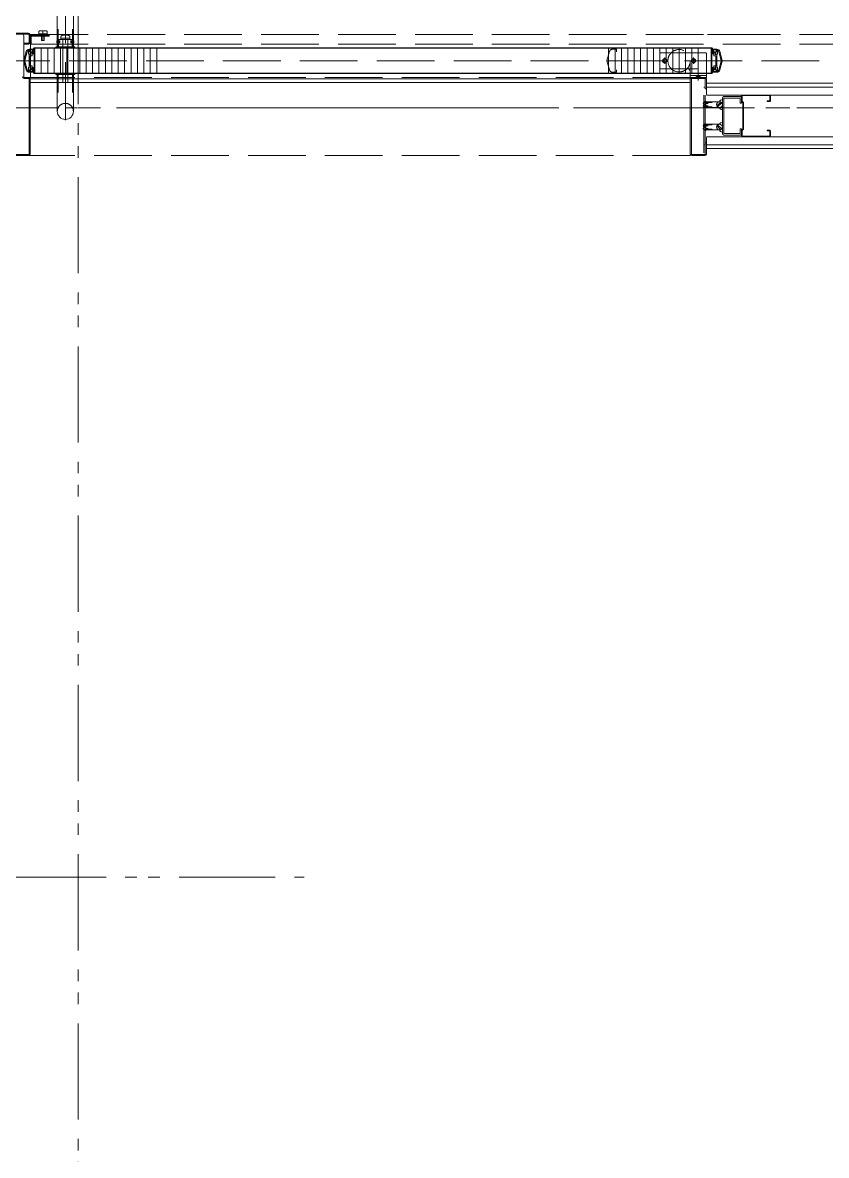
# Model space of a CAD drawing. Units: millimetres at full size. Extents: x -12803 to 120774, y -9413 to 101127.
# Drawn here: x 85188 to 86442, y 12863 to 14629 of the extents above; entities that cross this region are included whole.
import ezdxf

# ---------------------------------------------------------------- set-up
doc = ezdxf.new("R2010")
doc.units = ezdxf.units.MM
doc.header["$LTSCALE"] = 30
for name, pattern in [('CHAIN2', [12, 9, -1, 1, -1]), ('DASHED3', [4, 3, -1]), ('DOUBLE_CHAIN1', [8.8, 5, -1, 0.6, -0.6, 0.6, -1])]:
    doc.linetypes.add(name, pattern=pattern)
doc.layers.add('0-0_NoName', color=7, linetype='Continuous')
for name, color, linetype, lineweight in [('2-0_通芯', 7, 'DOUBLE_CHAIN1', 15), ('2-2_間仕切り芯', 7, 'DOUBLE_CHAIN1', 15), ('2-3_間仕切り', 7, 'Continuous', 15), ('2-A_建具', 7, 'Continuous', 15), ('3-2_AIHO08-壁芯', 7, 'CHAIN2', 15)]:
    doc.layers.add(name, color=color, linetype=linetype, lineweight=lineweight)

# ---------------------------------------------------------------- blocks, each defined once
blk = doc.blocks.new('グループ部品-732')
at = {"layer": '2-2_間仕切り芯'}
for p, q in [((84283.29, 14496.41), (93546.63, 14496.41)), ((81735.82, 13296.41), (85627.07, 13296.41))]:
    blk.add_line(p, q, dxfattribs=at)
at = {"layer": '2-3_間仕切り'}
for p, q in [((86254.36, 14534.91), (87179.36, 14534.91)), ((86254.36, 14528.91), (87179.36, 14528.91)), ((86254.36, 14516.41), (91561.86, 14516.41)), ((86254.36, 14451.41), (91561.86, 14451.41)), ((86254.36, 14438.91), (91740.86, 14438.91)), ((86254.36, 14432.91), (91740.86, 14432.91))]:
    blk.add_line(p, q, dxfattribs=at)
at = {"layer": '2-A_建具'}
for p, q in [((85241.86, 14591.41), (85241.86, 14648.91)), ((85266.86, 14591.41), (85266.86, 14648.91)), ((85175.96, 14611.31), (85197.76, 14611.31)), ((85176.76, 14612.91), (85196.96, 14612.91)), ((85197.76, 14597.51), (85197.76, 14611.31)), ((85199.36, 14598.31), (85199.36, 14610.51)), ((86255.96, 14610.91), (86315.36, 14610.91)), ((85189.36, 14608.91), (85189.36, 14543.91)), ((85189.36, 14597.51), (85197.76, 14597.51)), ((85189.36, 14595.91), (85196.96, 14595.91)), ((86227.76, 14595.91), (86198.36, 14595.91)), ((85189.43, 14570.45), (85193.33, 14584.27)), ((85190.99, 14570.45), (85194.77, 14583.86)), ((85196.86, 14586.41), (85196.86, 14579.91)), ((85196.86, 14579.91), (85197.86, 14579.91)), ((85197.86, 14579.91), (85197.86, 14559.91)), ((85198.14, 14587.91), (85204.36, 14587.91)), ((85198.36, 14586.41), (85198.36, 14583.91)), ((85198.36, 14583.91), (85199.36, 14583.91)), ((85199.36, 14583.91), (85199.36, 14579.66)), ((85199.36, 14579.66), (85200.56, 14579.66)), ((85199.36, 14577.66), (85202.86, 14577.66)), ((85199.36, 14577.66), (85199.36, 14562.16)), ((85203.01, 14583.91), (85199.86, 14583.91)), ((85200.36, 14586.71), (85203.16, 14586.71)), ((85200.56, 14582.16), (85200.56, 14579.66)), ((85201.06, 14582.66), (85202.36, 14582.66)), ((85202.86, 14582.16), (85202.86, 14577.66)), ((85203.01, 14582.91), (85203.47, 14580.8)), ((85203.16, 14586.71), (85203.16, 14583.91)), ((85203.16, 14583.91), (85204.36, 14583.91)), ((85203.95, 14580.41), (85205.86, 14580.41)), ((85203.99, 14583.07), (85204.36, 14581.41)), ((85204.36, 14587.91), (85204.36, 14583.91)), ((85204.36, 14581.41), (85205.86, 14581.41)), ((85204.76, 14582.41), (85204.76, 14589.01)), ((85204.76, 14582.41), (85205.36, 14582.41)), ((85205.36, 14582.41), (85205.36, 14589.31)), ((86263.36, 14589.31), (85205.36, 14589.31)), ((86263.06, 14589.91), (85205.66, 14589.91)), ((85205.86, 14589.16), (85206.36, 14589.16)), ((85205.86, 14559.41), (85205.86, 14580.41)), ((85206.86, 14550.51), (85206.86, 14589.31)), ((85216.86, 14550.51), (85216.86, 14589.31)), ((85226.86, 14550.51), (85226.86, 14589.31)), ((85236.86, 14550.51), (85236.86, 14589.31)), ((85269.36, 14591.41), (85239.36, 14591.41)), ((85239.36, 14589.91), (85239.36, 14591.41)), ((85269.36, 14589.91), (85239.36, 14589.91)), ((85246.86, 14550.51), (85246.86, 14589.31)), ((85256.86, 14550.51), (85256.86, 14589.31)), ((85266.86, 14550.51), (85266.86, 14589.31)), ((85269.36, 14589.91), (85269.36, 14591.41)), ((85276.86, 14550.51), (85276.86, 14589.31)), ((85286.86, 14550.51), (85286.86, 14589.31)), ((85296.86, 14550.51), (85296.86, 14589.31)), ((85306.86, 14550.51), (85306.86, 14589.31)), ((85316.86, 14550.51), (85316.86, 14589.31)), ((85326.86, 14550.51), (85326.86, 14589.31)), ((85336.86, 14550.51), (85336.86, 14589.31)), ((85346.86, 14550.51), (85346.86, 14589.31)), ((85356.86, 14550.51), (85356.86, 14589.31)), ((85366.86, 14550.51), (85366.86, 14589.31)), ((85376.86, 14550.51), (85376.86, 14589.31)), ((85386.86, 14550.51), (85386.86, 14589.31)), ((85396.86, 14550.51), (85396.86, 14589.31)), ((86101.86, 14550.51), (86101.86, 14589.31)), ((86111.86, 14550.51), (86111.86, 14589.31)), ((86121.86, 14550.51), (86121.86, 14589.31)), ((86131.86, 14550.51), (86131.86, 14589.31)), ((86141.86, 14550.51), (86141.86, 14589.31)), ((86151.86, 14550.51), (86151.86, 14589.31)), ((86161.86, 14550.51), (86161.86, 14589.31)), ((86171.86, 14550.51), (86171.86, 14589.31)), ((86181.86, 14550.51), (86181.86, 14589.31)), ((86191.86, 14550.51), (86191.86, 14589.31)), ((86201.86, 14550.51), (86201.86, 14589.31)), ((86211.86, 14550.51), (86211.86, 14589.31)), ((86221.86, 14550.51), (86221.86, 14589.31)), ((86231.86, 14550.51), (86231.86, 14589.31)), ((86241.86, 14550.51), (86241.86, 14589.31)), ((86261.86, 14550.51), (86261.86, 14589.31)), ((86262.86, 14589.16), (86262.36, 14589.16)), ((86262.86, 14584.16), (86262.86, 14581.41)), ((86263.36, 14584.16), (86262.86, 14584.16)), ((86264.36, 14581.41), (86262.86, 14581.41)), ((86264.76, 14580.41), (86262.86, 14580.41)), ((86262.86, 14580.41), (86262.86, 14559.41)), ((86263.96, 14582.41), (86263.96, 14589.01)), ((86264.36, 14587.91), (86264.36, 14583.91)), ((86270.57, 14587.91), (86264.36, 14587.91)), ((86265.56, 14583.91), (86264.36, 14583.91)), ((86264.72, 14583.07), (86264.36, 14581.41)), ((86265.71, 14582.91), (86265.25, 14580.8)), ((86265.56, 14586.71), (86265.56, 14583.91)), ((86268.36, 14586.71), (86265.56, 14586.71)), ((86265.71, 14583.91), (86268.86, 14583.91)), ((86265.86, 14582.16), (86265.86, 14577.66)), ((86269.36, 14577.66), (86265.86, 14577.66)), ((86267.66, 14582.66), (86266.36, 14582.66)), ((86268.16, 14582.16), (86268.16, 14579.66)), ((86269.36, 14579.66), (86268.16, 14579.66)), ((86269.36, 14583.91), (86269.36, 14579.66)), ((86270.36, 14583.91), (86269.36, 14583.91)), ((86269.36, 14577.66), (86269.36, 14562.16)), ((86270.36, 14586.41), (86270.36, 14583.91)), ((86271.86, 14579.91), (86270.86, 14579.91)), ((86270.86, 14579.91), (86270.86, 14559.91)), ((86271.86, 14586.41), (86271.86, 14579.91)), ((86277.72, 14570.45), (86273.94, 14583.86)), ((86279.28, 14570.45), (86275.38, 14584.27)), ((85189.43, 14569.37), (85193.33, 14555.55)), ((85190.99, 14569.37), (85194.77, 14555.96)), ((85196.86, 14559.91), (85197.86, 14559.91)), ((85196.86, 14553.41), (85196.86, 14559.91)), ((85199.36, 14562.16), (85202.86, 14562.16)), ((85199.36, 14560.16), (85200.56, 14560.16)), ((85200.56, 14557.66), (85200.56, 14560.16)), ((85201.06, 14557.16), (85202.36, 14557.16)), ((85202.86, 14557.66), (85202.86, 14562.16)), ((85203.01, 14556.91), (85203.47, 14559.02)), ((85203.95, 14559.41), (85205.86, 14559.41)), ((85203.99, 14556.75), (85204.36, 14558.41)), ((85204.36, 14558.41), (85205.86, 14558.41)), ((85204.76, 14557.41), (85205.36, 14557.41)), ((85204.76, 14550.81), (85204.76, 14557.41)), ((85205.36, 14550.51), (85205.36, 14557.41)), ((85205.86, 14555.66), (85205.86, 14558.41)), ((86229.36, 14568.31), (86229.36, 14507.74)), ((86255.96, 14569.91), (86295.36, 14569.91)), ((86264.76, 14559.41), (86262.86, 14559.41)), ((86264.36, 14558.41), (86262.86, 14558.41)), ((86263.96, 14557.41), (86263.36, 14557.41)), ((86263.36, 14550.51), (86263.36, 14557.41)), ((86263.96, 14550.81), (86263.96, 14557.41)), ((86264.72, 14556.75), (86264.36, 14558.41)), ((86265.71, 14556.91), (86265.25, 14559.02)), ((86269.36, 14562.16), (86265.86, 14562.16)), ((86265.86, 14557.66), (86265.86, 14562.16)), ((86267.66, 14557.16), (86266.36, 14557.16)), ((86269.36, 14560.16), (86268.16, 14560.16)), ((86268.16, 14557.66), (86268.16, 14560.16)), ((86269.36, 14555.91), (86269.36, 14560.16)), ((86271.86, 14559.91), (86270.86, 14559.91)), ((86271.86, 14553.41), (86271.86, 14559.91)), ((86277.72, 14569.37), (86273.94, 14555.96)), ((86279.28, 14569.37), (86275.38, 14555.55)), ((85189.36, 14543.91), (85196.96, 14543.91)), ((85190.16, 14542.31), (85197.76, 14542.31)), ((85197.76, 14542.31), (85197.76, 14423.51)), ((85198.14, 14551.91), (85204.36, 14551.91)), ((85198.36, 14553.41), (85198.36, 14555.91)), ((86229.36, 14541.91), (85199.36, 14541.91)), ((85199.36, 14541.51), (85199.36, 14424.31)), ((85203.01, 14555.91), (85199.86, 14555.91)), ((85200.36, 14553.11), (85203.16, 14553.11)), ((85203.16, 14555.91), (85204.36, 14555.91)), ((85203.16, 14553.11), (85203.16, 14555.91)), ((85204.36, 14551.91), (85204.36, 14555.91)), ((85205.36, 14555.66), (85205.86, 14555.66)), ((86263.36, 14550.51), (85205.36, 14550.51)), ((86263.06, 14549.91), (85205.66, 14549.91)), ((85205.86, 14550.66), (85206.36, 14550.66)), ((85239.36, 14549.91), (85239.36, 14548.41)), ((85269.36, 14549.91), (85239.36, 14549.91)), ((85269.36, 14548.41), (85239.36, 14548.41)), ((85241.86, 14548.41), (85241.86, 14490.91)), ((85266.86, 14548.41), (85266.86, 14490.91)), ((85269.36, 14549.91), (85269.36, 14548.41)), ((86227.76, 14549.91), (86198.36, 14549.91)), ((86229.36, 14552.41), (86229.36, 14549.91)), ((86254.36, 14547.11), (86229.36, 14547.11)), ((86254.36, 14543.91), (86229.36, 14543.91)), ((86229.36, 14541.51), (86229.36, 14424.31)), ((86252.76, 14542.31), (86230.96, 14542.31)), ((86230.96, 14542.31), (86230.96, 14423.51)), ((86251.96, 14543.91), (86231.76, 14543.91)), ((86252.76, 14542.31), (86252.76, 14525.91)), ((86254.36, 14549.91), (86254.36, 14543.91)), ((86254.36, 14517.41), (86254.36, 14541.51)), ((86262.86, 14550.66), (86262.36, 14550.66)), ((86264.36, 14551.91), (86264.36, 14555.91)), ((86265.56, 14555.91), (86264.36, 14555.91)), ((86270.57, 14551.91), (86264.36, 14551.91)), ((86265.56, 14553.11), (86265.56, 14555.91)), ((86268.36, 14553.11), (86265.56, 14553.11)), ((86265.71, 14555.91), (86268.86, 14555.91)), ((86270.36, 14555.91), (86269.36, 14555.91)), ((86270.36, 14553.41), (86270.36, 14555.91)), ((86229.36, 14535.91), (85199.36, 14535.91)), ((86252.76, 14528.91), (86250.46, 14528.91)), ((86254.36, 14525.91), (86252.76, 14525.91)), ((86250.86, 14505.91), (86274.86, 14505.91)), ((86252.01, 14504.91), (86263.56, 14504.91)), ((86276.72, 14505.51), (86270.76, 14499.54)), ((86278.32, 14504.28), (86271.99, 14497.94)), ((86279.36, 14511.51), (86279.36, 14456.31)), ((86281.66, 14511.61), (86307.06, 14511.61)), ((86281.66, 14511.61), (86281.66, 14456.21)), ((86281.76, 14513.91), (86306.96, 14513.91)), ((86307.06, 14511.61), (86307.06, 14503.91)), ((86309.36, 14515.21), (86309.36, 14503.91)), ((86311.36, 14504.41), (86309.71, 14506.06)), ((86310.16, 14515.61), (86353.56, 14515.61)), ((86310.16, 14515.61), (86310.16, 14506.74)), ((86312.16, 14504.74), (86310.16, 14506.74)), ((86310.56, 14516.41), (86353.16, 14516.41)), ((86311.36, 14504.41), (86311.36, 14463.41)), ((86312.16, 14504.74), (86312.16, 14463.08)), ((86349.36, 14507.21), (86353.56, 14507.21)), ((86349.36, 14506.41), (86349.36, 14507.21)), ((86349.36, 14506.41), (86353.16, 14506.41)), ((86353.56, 14515.61), (86353.56, 14507.21)), ((86354.36, 14507.61), (86354.36, 14515.21)), ((86249.37, 14499.41), (86257.12, 14499.41)), ((86249.7, 14497.91), (86263.56, 14497.91)), ((86250.86, 14496.91), (86274.86, 14496.91)), ((86252.34, 14503.41), (86257.12, 14503.41)), ((86307.06, 14503.91), (86309.36, 14503.91)), ((86249.7, 14469.91), (86263.56, 14469.91)), ((86250.86, 14470.91), (86274.86, 14470.91)), ((86278.32, 14463.54), (86271.99, 14469.88)), ((86249.37, 14468.41), (86257.12, 14468.41)), ((86250.86, 14461.91), (86274.86, 14461.91)), ((86252.01, 14462.91), (86263.56, 14462.91)), ((86252.34, 14464.41), (86257.12, 14464.41)), ((86276.72, 14462.31), (86270.76, 14468.28)), ((86281.66, 14456.21), (86307.06, 14456.21)), ((86281.76, 14453.91), (86306.96, 14453.91)), ((86307.06, 14463.91), (86309.36, 14463.91)), ((86307.06, 14463.91), (86307.06, 14456.21)), ((86309.36, 14463.91), (86309.36, 14452.61)), ((86309.71, 14461.76), (86311.36, 14463.41)), ((86310.16, 14461.08), (86312.16, 14463.08)), ((86310.16, 14461.08), (86310.16, 14452.21)), ((86310.16, 14452.21), (86353.56, 14452.21)), ((86310.56, 14451.41), (86353.16, 14451.41)), ((86349.36, 14461.41), (86353.16, 14461.41)), ((86349.36, 14460.61), (86349.36, 14461.41)), ((86349.36, 14460.61), (86353.56, 14460.61)), ((86353.56, 14460.61), (86353.56, 14452.21)), ((86354.36, 14452.61), (86354.36, 14460.21)), ((86250.46, 14438.91), (86252.76, 14438.91)), ((86252.76, 14441.91), (86254.36, 14441.91)), ((86252.76, 14441.91), (86252.76, 14423.51)), ((86254.36, 14450.41), (86254.36, 14424.31)), ((85197.76, 14423.51), (85175.96, 14423.51)), ((85196.96, 14421.91), (85176.76, 14421.91)), ((86230.96, 14423.51), (86252.76, 14423.51)), ((86231.76, 14421.91), (86251.96, 14421.91))]:
    blk.add_line(p, q, dxfattribs=at)
at = {"layer": '2-A_建具', "linetype": 'DASHED3'}
for p, q in [((85254.36, 14477.41), (85254.36, 14662.41)), ((85199.86, 14543.91), (85199.86, 14610.91)), ((85199.86, 14610.91), (87179.36, 14610.91)), ((85212.86, 14615.71), (85213.86, 14616.71)), ((85212.86, 14615.71), (85212.86, 14612.21)), ((85213.36, 14611.71), (85212.86, 14612.21)), ((85213.36, 14611.71), (85225.36, 14611.71)), ((85213.86, 14616.71), (85224.86, 14616.71)), ((85214.36, 14611.71), (85214.36, 14610.91)), ((85217.36, 14602.11), (85217.36, 14610.91)), ((85219.36, 14616.71), (85219.36, 14601.71)), ((85221.36, 14602.11), (85221.36, 14610.91)), ((85224.36, 14611.71), (85224.36, 14610.91)), ((85224.86, 14616.71), (85225.86, 14615.71)), ((85225.36, 14611.71), (85225.86, 14612.21)), ((85225.86, 14615.71), (85225.86, 14612.21)), ((85243.36, 14591.41), (85243.36, 14619.28)), ((85265.36, 14591.41), (85265.36, 14619.28)), ((85199.36, 14607.31), (85199.36, 14596.71)), ((85200.96, 14596.71), (85199.36, 14596.71)), ((85199.86, 14595.91), (87179.36, 14595.91)), ((85229.36, 14609.71), (85201.76, 14609.71)), ((85217.76, 14601.71), (85217.36, 14602.11)), ((85229.36, 14609.71), (85229.36, 14608.11)), ((85246.44, 14599.41), (85241.26, 14599.41)), ((85242.06, 14602.91), (85241.86, 14602.91)), ((85242.06, 14602.91), (85242.06, 14595.91)), ((85242.06, 14602.91), (85244.06, 14600.91)), ((85242.06, 14595.91), (85244.06, 14597.91)), ((85243.86, 14591.41), (85243.86, 14601.91)), ((85244.06, 14600.91), (85246.44, 14600.91)), ((85244.06, 14597.91), (85246.44, 14597.91)), ((85263.86, 14602.91), (85244.86, 14602.91)), ((85247.36, 14602.91), (85247.36, 14606.57)), ((85247.36, 14604.91), (85261.36, 14604.91)), ((85250.36, 14602.91), (85250.36, 14536.2)), ((85258.36, 14536.2), (85258.36, 14602.91)), ((85261.36, 14602.91), (85261.36, 14606.57)), ((85264.66, 14600.91), (85262.28, 14600.91)), ((85267.46, 14599.41), (85262.28, 14599.41)), ((85264.66, 14597.91), (85262.28, 14597.91)), ((85266.66, 14602.91), (85264.66, 14600.91)), ((85266.66, 14595.91), (85264.66, 14597.91)), ((85264.86, 14591.41), (85264.86, 14601.91)), ((85266.66, 14602.91), (85266.86, 14602.91)), ((85266.66, 14602.91), (85266.66, 14595.91)), ((86099.36, 14570.19), (86103.33, 14584.27)), ((86108.14, 14587.91), (86114.36, 14587.91)), ((86114.36, 14587.91), (86114.36, 14583.91)), ((86253.36, 14582.41), (86181.86, 14582.41)), ((86181.86, 14582.41), (86181.86, 14557.41)), ((86189.36, 14574.91), (86189.36, 14564.91)), ((86227.76, 14589.91), (86198.36, 14589.91)), ((86234.36, 14564.91), (86234.36, 14574.91)), ((86241.86, 14582.41), (86241.86, 14557.41)), ((86254.36, 14581.41), (86254.36, 14549.91)), ((86430.29, 14569.91), (85174.36, 14569.91)), ((86099.36, 14569.63), (86099.36, 14570.19)), ((86099.36, 14569.63), (86103.33, 14555.55)), ((86241.86, 14557.41), (86181.86, 14557.41)), ((86229.36, 14543.91), (85196.96, 14543.91)), ((85243.36, 14548.41), (85243.36, 14520.54)), ((85265.36, 14548.41), (85265.36, 14520.54)), ((86108.14, 14551.91), (86114.36, 14551.91)), ((86114.36, 14555.91), (86114.36, 14551.91)), ((86237.61, 14547.11), (86239.61, 14545.11)), ((86239.61, 14543.91), (86239.61, 14545.11)), ((86239.61, 14545.11), (86244.11, 14545.11)), ((86241.86, 14551.41), (86241.86, 14538.91)), ((86246.11, 14547.11), (86244.11, 14545.11)), ((86244.11, 14543.91), (86244.11, 14545.11)), ((86250.46, 14426.41), (86250.46, 14528.91)), ((86252.76, 14426.41), (86252.76, 14528.91)), ((86229.36, 14421.91), (85196.96, 14421.91))]:
    blk.add_line(p, q, dxfattribs=at)
for points in [[(85229.36, 14608.11), (85200.96, 14608.11), (85200.96, 14596.71)], [(85217.76, 14601.71), (85220.96, 14601.71), (85221.36, 14602.11)]]:
    blk.add_lwpolyline(points, dxfattribs=at)
at = {"layer": '2-A_建具'}
for points in [[(85196.86, 14586.41), (85199.36, 14586.41), (85200.36, 14586.71)], [(85200.36, 14581.41), (85200.36, 14582.91), (85203.01, 14582.91)], [(85205.36, 14584.16), (85205.86, 14584.16), (85205.86, 14581.41)], [(86263.96, 14582.41), (86263.36, 14582.41), (86263.36, 14589.31)], [(86268.36, 14581.41), (86268.36, 14582.91), (86265.71, 14582.91)], [(86271.86, 14586.41), (86269.36, 14586.41), (86268.36, 14586.71)], [(85198.36, 14555.91), (85199.36, 14555.91), (85199.36, 14560.16)], [(85200.36, 14558.41), (85200.36, 14556.91), (85203.01, 14556.91)], [(85206.86, 14570.21), (85206.56, 14569.91), (85206.86, 14569.61)], [(86261.86, 14569.61), (86262.16, 14569.91), (86261.86, 14570.21)], [(86263.36, 14555.66), (86262.86, 14555.66), (86262.86, 14558.41)], [(86268.36, 14558.41), (86268.36, 14556.91), (86265.71, 14556.91)], [(85196.86, 14553.41), (85199.36, 14553.41), (85200.36, 14553.11)], [(86271.86, 14553.41), (86269.36, 14553.41), (86268.36, 14553.11)]]:
    blk.add_lwpolyline(points, dxfattribs=at)
at = {"layer": '2-A_建具', "linetype": 'DASHED3'}
for centre, radius in [((86211.86, 14569.91), 17.5), ((86189.36, 14569.91), 3.25), ((86189.36, 14569.91), 3), ((86189.36, 14569.91), 2.5), ((86234.36, 14569.91), 3.25), ((86234.36, 14569.91), 3), ((86234.36, 14569.91), 2.5)]:
    blk.add_circle(centre, radius, dxfattribs=at)
at = {"layer": '2-A_建具'}
for centre in [(86274.86, 14501.41), (86274.86, 14466.41)]:
    blk.add_circle(centre, 4.5, dxfattribs=at)
for centre, radius, start, end in [((85186.96, 14608.91), 2.4, 0, 90), ((85196.96, 14610.51), 2.4, 0, 90), ((85196.96, 14598.31), 2.4, 270, 0), ((85198.14, 14582.91), 5, 90, 164.24546), ((85198.14, 14582.91), 3.5, 111.53229, 164.24546), ((85199.86, 14583.41), 0.5, 90, 180), ((85199.86, 14581.41), 0.5, 180, 270), ((85199.86, 14581.41), 0.5, 270, 0), ((85201.06, 14582.16), 0.5, 90, 180), ((85202.36, 14582.16), 0.5, 0, 90), ((85203.01, 14582.91), 1, 9.21899, 90), ((85203.95, 14580.91), 0.5, 192.33073, 270), ((85205.66, 14589.01), 0.9, 90, 180), ((85205.86, 14588.66), 0.5, 89.99996, 180.00004), ((85206.36, 14588.66), 0.5, 359.99996, 90.00004), ((86262.36, 14588.66), 0.5, 89.99996, 180.00004), ((86262.86, 14588.66), 0.5, 359.99996, 90.00004), ((86263.06, 14589.01), 0.9, 0, 90), ((86265.71, 14582.91), 1, 90, 170.78101), ((86264.76, 14580.91), 0.5, 270, 347.66927), ((86266.36, 14582.16), 0.5, 90, 180), ((86267.66, 14582.16), 0.5, 0, 90), ((86268.86, 14581.41), 0.5, 180, 270), ((86268.86, 14583.41), 0.5, 0, 90), ((86268.86, 14581.41), 0.5, 270, 0), ((86270.57, 14582.91), 5, 15.75454, 90), ((86270.57, 14582.91), 3.5, 15.75454, 68.46771), ((85191.36, 14569.91), 2, 164.24546, 195.75454), ((85192.91, 14569.91), 2, 164.24546, 195.75454), ((85199.86, 14558.41), 0.5, 90, 180), ((85199.86, 14558.41), 0.5, 0, 90), ((85201.06, 14557.66), 0.5, 180, 270), ((85202.36, 14557.66), 0.5, 270, 0), ((85203.95, 14558.91), 0.5, 90, 167.66927), ((86264.76, 14558.91), 0.5, 12.33073, 90), ((86266.36, 14557.66), 0.5, 180, 270), ((86267.66, 14557.66), 0.5, 270, 0), ((86268.86, 14558.41), 0.5, 90, 180), ((86268.86, 14558.41), 0.5, 0, 90), ((86275.8, 14569.91), 2, 344.24546, 15.75454), ((86277.36, 14569.91), 2, 344.24546, 15.75454), ((85190.16, 14544.71), 2.4, 180, 270), ((85198.14, 14556.91), 5, 195.75454, 270), ((85198.14, 14556.91), 3.5, 195.75454, 248.46771), ((85196.96, 14541.51), 2.4, 0, 90), ((85199.86, 14556.41), 0.5, 180, 270), ((85203.01, 14556.91), 1, 270, 350.78101), ((85205.66, 14550.81), 0.9, 180, 270), ((85205.86, 14551.16), 0.5, 179.99996, 270.00004), ((85206.36, 14551.16), 0.5, 269.99996, 0.00004), ((86231.76, 14541.51), 2.4, 90, 180), ((86251.96, 14541.51), 2.4, 0, 90), ((86262.36, 14551.16), 0.5, 179.99996, 270.00004), ((86262.86, 14551.16), 0.5, 269.99996, 0.00004), ((86263.06, 14550.81), 0.9, 270, 0), ((86265.71, 14556.91), 1, 189.21899, 270), ((86268.86, 14556.41), 0.5, 270, 0), ((86270.57, 14556.91), 5, 270, 344.24546), ((86270.57, 14556.91), 3.5, 291.53229, 344.24546), ((86251.79, 14503.66), 2.44, 112.61986, 247.38014), ((86249.92, 14503.66), 2.44, 292.61986, 67.38014), ((86252.76, 14505.91), 1, 295.84193, 90), ((86252.76, 14504.11), 1, 295.84193, 90), ((86278.78, 14504.87), 4.02, 81.82006, 165.0162), ((86281.76, 14511.51), 2.4, 90, 180), ((86306.96, 14511.51), 2.4, 0, 90), ((86310.56, 14515.21), 1.2, 90, 180), ((86310.56, 14506.91), 1.2, 180, 225), ((86353.16, 14515.21), 1.2, 0, 90), ((86353.16, 14507.61), 1.2, 270, 0), ((85254.36, 14490.91), 12.5, 180, 0), ((86251.79, 14499.16), 2.44, 112.61986, 247.38014), ((86252.76, 14502.31), 1, 295.84193, 90), ((86252.76, 14500.51), 1, 295.84193, 90), ((86252.76, 14498.71), 1, 295.84193, 90), ((86252.76, 14496.91), 1, 270, 90), ((86278.78, 14497.95), 4.02, 194.9838, 278.17994), ((86251.79, 14468.66), 2.44, 112.61986, 247.38014), ((86252.76, 14470.91), 1, 270, 90), ((86252.76, 14469.11), 1, 270, 64.15807), ((86278.78, 14469.87), 4.02, 81.82006, 165.0162), ((86251.79, 14464.16), 2.44, 112.61986, 247.38014), ((86249.92, 14464.16), 2.44, 292.61986, 67.38014), ((86252.76, 14467.31), 1, 270, 64.15807), ((86252.76, 14465.51), 1, 270, 64.15807), ((86252.76, 14463.71), 1, 270, 64.15807), ((86252.76, 14461.91), 1, 270, 64.15807), ((86278.78, 14462.95), 4.02, 194.9838, 278.17994), ((86281.76, 14456.31), 2.4, 180, 270), ((86306.96, 14456.31), 2.4, 270, 0), ((86310.56, 14460.91), 1.2, 135, 180), ((86310.56, 14452.61), 1.2, 180, 270), ((86353.16, 14460.21), 1.2, 0, 90), ((86353.16, 14452.61), 1.2, 270, 0), ((85196.96, 14424.31), 2.4, 270, 0), ((86231.76, 14424.31), 2.4, 180, 270), ((86251.96, 14424.31), 2.4, 270, 0)]:
    blk.add_arc(centre, radius, start, end, dxfattribs=at)
at = {"layer": '2-A_建具', "linetype": 'DASHED3'}
for centre, radius, start, end in [((85254.36, 14592.11), 18, 74.53399, 105.46601), ((85201.76, 14607.31), 2.4, 90, 180), ((85251.76, 14599.41), 10.51, 160.54484, 199.45516), ((85244.86, 14601.91), 1, 90, 180), ((85250.36, 14606.57), 3, 105.46601, 180), ((85258.36, 14606.57), 3, 0, 74.53399), ((85263.86, 14601.91), 1, 0, 90), ((85256.95, 14599.41), 10.51, 340.54484, 19.45516), ((86108.14, 14582.91), 5, 90, 164.24546), ((86182.86, 14581.41), 1, 90, 180), ((86253.36, 14581.41), 1, 0, 90), ((86182.86, 14558.41), 1, 180, 270), ((86224.36, 14552.41), 5, 0, 90), ((86108.14, 14556.91), 5, 195.75454, 270), ((85254.36, 14490.91), 12.5, 0, 180)]:
    blk.add_arc(centre, radius, start, end, dxfattribs=at)
at = {"layer": '3-2_AIHO08-壁芯'}
blk.add_line((84974.36, 14496.41), (93074.36, 14496.41), dxfattribs=at)
blk = doc.blocks.new('グループ部品-763')
at = {"layer": '2-2_間仕切り芯'}
for p, q in [((84283.29, 14496.41), (93546.63, 14496.41)), ((81735.82, 13296.41), (85627.07, 13296.41))]:
    blk.add_line(p, q, dxfattribs=at)
at = {"layer": '3-2_AIHO08-壁芯'}
blk.add_line((84974.36, 14496.41), (93074.36, 14496.41), dxfattribs=at)

msp = doc.modelspace()

# ---------------------------------------------------------------- linework, layer by layer
at = {"layer": '2-0_通芯'}
msp.add_line((85274.36, 24156.41), (85274.36, 5670.44), dxfattribs=at)

# ---------------------------------------------------------------- block references
at = {"layer": '0-0_NoName'}
for name in ['グループ部品-732', 'グループ部品-763']:
    msp.add_blockref(name, (0, 0), dxfattribs=at)

doc.saveas('drawing.dxf')
